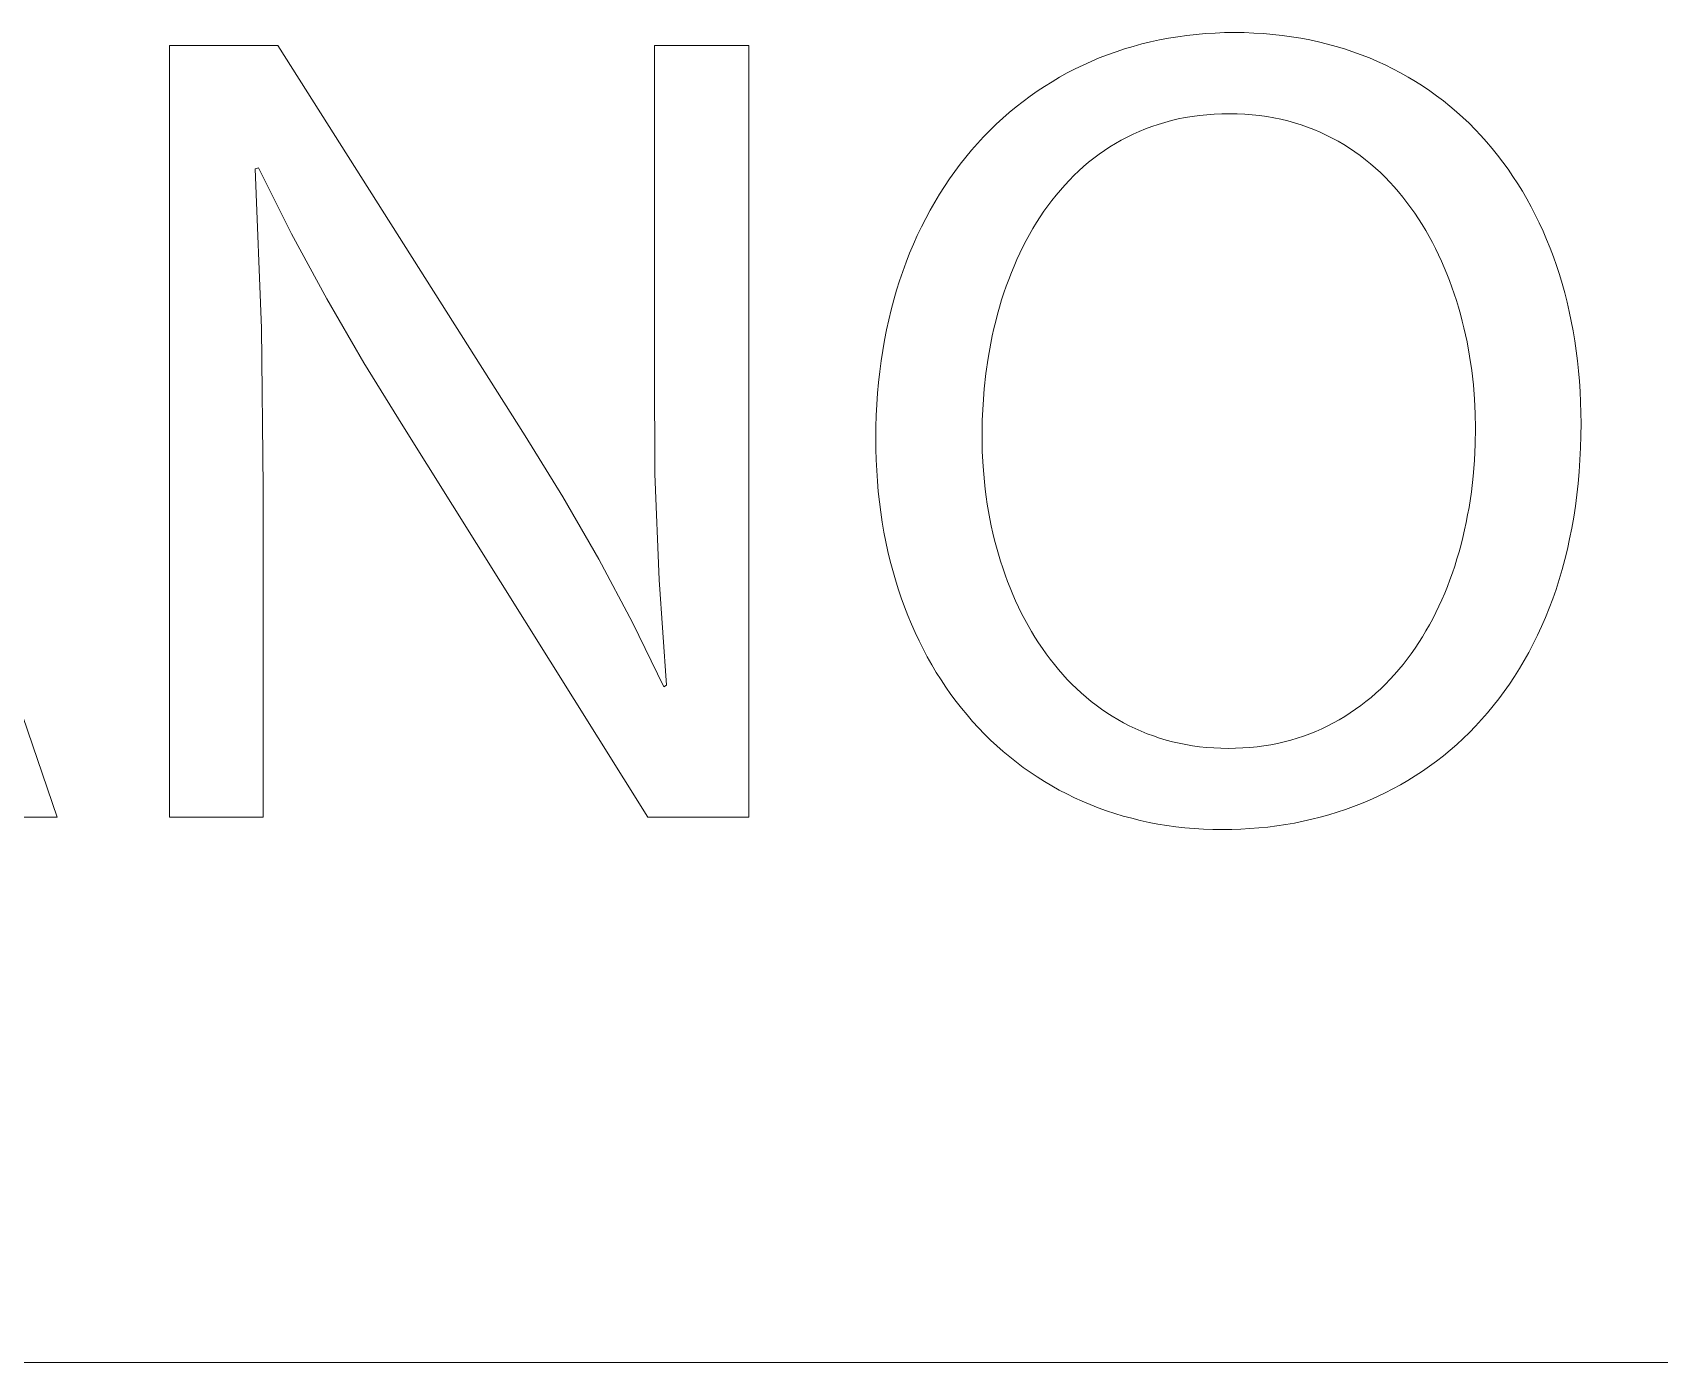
# Model space of a CAD drawing. Header units: millimetres. Extents: x -1480 to 5249, y -840 to 3860.
# Drawn here: x 3720.4 to 3816, y -840.3 to -762.1 of the extents above; entities that cross this region are included whole.
import ezdxf

# ---------------------------------------------------------------- set-up
doc = ezdxf.new("R2010")
doc.units = ezdxf.units.MM
doc.header["$MEASUREMENT"] = 0
doc.layers.add('Domyślny', color=7, linetype='Continuous', true_color=0x000000)

msp = doc.modelspace()

# ---------------------------------------------------------------- linework, layer by layer
at = {"layer": 'Domyślny', "color": 18, "lineweight": 15, "true_color": 0x000000}
for p, q in [((3786.65, -762.566), (3787.18, -762.465)), ((3787.18, -762.465), (3787.716, -762.377)), ((3787.716, -762.377), (3788.258, -762.303)), ((3788.258, -762.303), (3788.804, -762.242)), ((3788.804, -762.242), (3789.356, -762.194)), ((3789.356, -762.194), (3789.913, -762.16)), ((3789.913, -762.16), (3790.475, -762.139)), ((3790.475, -762.139), (3791.042, -762.132)), ((3791.042, -762.132), (3791.62, -762.139)), ((3791.62, -762.139), (3792.191, -762.16)), ((3792.191, -762.16), (3792.755, -762.194)), ((3792.755, -762.194), (3793.313, -762.242)), ((3793.313, -762.242), (3793.864, -762.303)), ((3793.864, -762.303), (3794.408, -762.378)), ((3794.408, -762.378), (3794.946, -762.466)), ((3794.946, -762.466), (3795.476, -762.567)), ((3706.314, -762.876), (3721.819, -808.269)), ((3728.421, -808.265), (3728.421, -762.894)), ((3728.421, -762.894), (3734.807, -762.894)), ((3734.807, -762.894), (3749.348, -785.859)), ((3756.944, -781.871), (3756.944, -762.894)), ((3756.944, -762.894), (3762.5, -762.894)), ((3762.5, -762.894), (3762.5, -808.265)), ((3783.106, -763.629), (3783.593, -763.44)), ((3783.593, -763.44), (3784.087, -763.262)), ((3784.087, -763.262), (3784.587, -763.098)), ((3784.587, -763.098), (3785.094, -762.945)), ((3785.094, -762.945), (3785.607, -762.806)), ((3785.607, -762.806), (3786.125, -762.679)), ((3786.125, -762.679), (3786.65, -762.566)), ((3795.476, -762.567), (3795.999, -762.68)), ((3795.999, -762.68), (3796.515, -762.807)), ((3796.515, -762.807), (3797.024, -762.946)), ((3797.024, -762.946), (3797.525, -763.098)), ((3797.525, -763.098), (3798.019, -763.262)), ((3798.019, -763.262), (3798.505, -763.438)), ((3798.505, -763.438), (3798.984, -763.627)), ((3781.224, -764.51), (3781.684, -764.272)), ((3781.684, -764.272), (3782.151, -764.046)), ((3782.151, -764.046), (3782.625, -763.831)), ((3782.625, -763.831), (3783.106, -763.629)), ((3798.984, -763.627), (3799.455, -763.827)), ((3799.455, -763.827), (3799.919, -764.04)), ((3799.919, -764.04), (3800.374, -764.264)), ((3800.374, -764.264), (3800.822, -764.5)), ((3779.457, -765.581), (3779.888, -765.296)), ((3779.888, -765.296), (3780.326, -765.022)), ((3780.326, -765.022), (3780.771, -764.76)), ((3780.771, -764.76), (3781.224, -764.51)), ((3800.822, -764.5), (3801.261, -764.747)), ((3801.261, -764.747), (3801.693, -765.006)), ((3801.693, -765.006), (3802.116, -765.276)), ((3802.116, -765.276), (3802.532, -765.557)), ((3778.213, -766.505), (3778.62, -766.186)), ((3778.62, -766.186), (3779.035, -765.878)), ((3779.035, -765.878), (3779.457, -765.581)), ((3802.532, -765.557), (3802.938, -765.849)), ((3802.938, -765.849), (3803.337, -766.152)), ((3803.337, -766.152), (3803.727, -766.466)), ((3777.042, -767.53), (3777.424, -767.177)), ((3777.424, -767.177), (3777.814, -766.835)), ((3777.814, -766.835), (3778.213, -766.505)), ((3787.748, -767.216), (3787.347, -767.31)), ((3788.156, -767.135), (3787.748, -767.216)), ((3788.571, -767.065), (3788.156, -767.135)), ((3788.993, -767.008), (3788.571, -767.065)), ((3789.422, -766.963), (3788.993, -767.008)), ((3789.858, -766.93), (3789.422, -766.963)), ((3790.301, -766.911), (3789.858, -766.93)), ((3790.751, -766.904), (3790.301, -766.911)), ((3791.206, -766.911), (3790.751, -766.904)), ((3791.654, -766.932), (3791.206, -766.911)), ((3792.094, -766.966), (3791.654, -766.932)), ((3792.527, -767.013), (3792.094, -766.966)), ((3792.953, -767.073), (3792.527, -767.013)), ((3793.37, -767.146), (3792.953, -767.073)), ((3793.781, -767.231), (3793.37, -767.146)), ((3794.184, -767.328), (3793.781, -767.231)), ((3803.727, -766.466), (3804.108, -766.791)), ((3804.108, -766.791), (3804.481, -767.126)), ((3804.481, -767.126), (3804.845, -767.471)), ((3776.303, -768.267), (3776.668, -767.893)), ((3776.668, -767.893), (3777.042, -767.53)), ((3785.091, -768.11), (3784.74, -768.282)), ((3785.449, -767.949), (3785.091, -768.11)), ((3785.815, -767.799), (3785.449, -767.949)), ((3786.187, -767.66), (3785.815, -767.799)), ((3786.567, -767.532), (3786.187, -767.66)), ((3786.954, -767.415), (3786.567, -767.532)), ((3787.347, -767.31), (3786.954, -767.415)), ((3794.58, -767.438), (3794.184, -767.328)), ((3794.968, -767.559), (3794.58, -767.438)), ((3795.349, -767.692), (3794.968, -767.559)), ((3795.723, -767.836), (3795.349, -767.692)), ((3796.089, -767.992), (3795.723, -767.836)), ((3796.448, -768.158), (3796.089, -767.992)), ((3796.799, -768.335), (3796.448, -768.158)), ((3804.845, -767.471), (3805.2, -767.827)), ((3805.2, -767.827), (3805.546, -768.192)), ((3805.546, -768.192), (3805.883, -768.568)), ((3775.261, -769.453), (3775.599, -769.047)), ((3775.599, -769.047), (3775.947, -768.652)), ((3775.947, -768.652), (3776.303, -768.267)), ((3783.405, -769.071), (3783.09, -769.293)), ((3783.728, -768.859), (3783.405, -769.071)), ((3784.058, -768.656), (3783.728, -768.859)), ((3784.396, -768.464), (3784.058, -768.656)), ((3784.74, -768.282), (3784.396, -768.464)), ((3797.143, -768.523), (3796.799, -768.335)), ((3797.48, -768.721), (3797.143, -768.523)), ((3797.81, -768.928), (3797.48, -768.721)), ((3798.132, -769.146), (3797.81, -768.928)), ((3798.447, -769.373), (3798.132, -769.146)), ((3805.883, -768.568), (3806.211, -768.954)), ((3806.211, -768.954), (3806.53, -769.349)), ((3733.664, -770.086), (3733.463, -770.153)), ((3735.61, -773.975), (3733.664, -770.086)), ((3774.612, -770.296), (3774.932, -769.87)), ((3774.932, -769.87), (3775.261, -769.453)), ((3782.184, -770.014), (3781.897, -770.273)), ((3782.479, -769.764), (3782.184, -770.014)), ((3782.781, -769.524), (3782.479, -769.764)), ((3783.09, -769.293), (3782.781, -769.524)), ((3798.754, -769.609), (3798.447, -769.373)), ((3799.055, -769.855), (3798.754, -769.609)), ((3799.348, -770.109), (3799.055, -769.855)), ((3799.633, -770.372), (3799.348, -770.109)), ((3806.53, -769.349), (3806.84, -769.754)), ((3806.84, -769.754), (3807.14, -770.169)), ((3733.463, -770.153), (3733.842, -779.515)), ((3774.001, -771.18), (3774.301, -770.733)), ((3774.301, -770.733), (3774.612, -770.296)), ((3781.343, -770.817), (3781.076, -771.101)), ((3781.616, -770.54), (3781.343, -770.817)), ((3781.897, -770.273), (3781.616, -770.54)), ((3799.912, -770.644), (3799.633, -770.372)), ((3800.183, -770.923), (3799.912, -770.644)), ((3800.447, -771.211), (3800.183, -770.923)), ((3807.14, -770.169), (3807.431, -770.592)), ((3807.431, -770.592), (3807.713, -771.026)), ((3807.713, -771.026), (3807.985, -771.468)), ((3773.428, -772.103), (3773.709, -771.636)), ((3773.709, -771.636), (3774.001, -771.18)), ((3780.32, -772.003), (3780.082, -772.319)), ((3780.565, -771.694), (3780.32, -772.003)), ((3780.817, -771.394), (3780.565, -771.694)), ((3781.076, -771.101), (3780.817, -771.394)), ((3800.704, -771.506), (3800.447, -771.211)), ((3800.954, -771.809), (3800.704, -771.506)), ((3801.196, -772.119), (3800.954, -771.809)), ((3807.985, -771.468), (3808.247, -771.919)), ((3808.247, -771.919), (3808.5, -772.379)), ((3772.895, -773.065), (3773.156, -772.579)), ((3773.156, -772.579), (3773.428, -772.103)), ((3779.627, -772.974), (3779.41, -773.312)), ((3779.851, -772.643), (3779.627, -772.974)), ((3780.082, -772.319), (3779.851, -772.643)), ((3801.432, -772.437), (3801.196, -772.119)), ((3801.66, -772.761), (3801.432, -772.437)), ((3801.881, -773.091), (3801.66, -772.761)), ((3808.5, -772.379), (3808.742, -772.848)), ((3808.742, -772.848), (3808.975, -773.326)), ((3772.403, -774.066), (3772.644, -773.561)), ((3772.644, -773.561), (3772.895, -773.065)), ((3779.201, -773.657), (3778.998, -774.009)), ((3779.41, -773.312), (3779.201, -773.657)), ((3802.094, -773.428), (3801.881, -773.091)), ((3802.301, -773.772), (3802.094, -773.428)), ((3802.5, -774.121), (3802.301, -773.772)), ((3808.975, -773.326), (3809.198, -773.812)), ((3809.198, -773.812), (3809.411, -774.306)), ((3737.676, -777.802), (3735.61, -773.975)), ((3771.953, -775.104), (3772.172, -774.58)), ((3772.172, -774.58), (3772.403, -774.066)), ((3778.614, -774.732), (3778.433, -775.103)), ((3778.803, -774.368), (3778.614, -774.732)), ((3778.998, -774.009), (3778.803, -774.368)), ((3802.693, -774.476), (3802.5, -774.121)), ((3802.878, -774.836), (3802.693, -774.476)), ((3803.056, -775.202), (3802.878, -774.836)), ((3809.411, -774.306), (3809.613, -774.808)), ((3809.613, -774.808), (3809.806, -775.319)), ((3771.545, -776.178), (3771.744, -775.636)), ((3771.744, -775.636), (3771.953, -775.104)), ((3778.092, -775.863), (3777.932, -776.252)), ((3778.259, -775.48), (3778.092, -775.863)), ((3778.433, -775.103), (3778.259, -775.48)), ((3803.227, -775.572), (3803.056, -775.202)), ((3803.391, -775.948), (3803.227, -775.572)), ((3809.806, -775.319), (3809.988, -775.838)), ((3809.988, -775.838), (3810.16, -776.364)), ((3771.182, -777.288), (3771.358, -776.729)), ((3771.358, -776.729), (3771.545, -776.178)), ((3777.779, -776.646), (3777.633, -777.045)), ((3777.932, -776.252), (3777.779, -776.646)), ((3803.548, -776.328), (3803.391, -775.948)), ((3803.697, -776.712), (3803.548, -776.328)), ((3803.84, -777.101), (3803.697, -776.712)), ((3810.16, -776.364), (3810.321, -776.899)), ((3771.017, -777.857), (3771.182, -777.288)), ((3777.494, -777.449), (3777.363, -777.859)), ((3777.633, -777.045), (3777.494, -777.449)), ((3803.976, -777.493), (3803.84, -777.101)), ((3804.104, -777.889), (3803.976, -777.493)), ((3810.321, -776.899), (3810.471, -777.441)), ((3810.471, -777.441), (3810.611, -777.99)), ((3739.858, -781.563), (3737.676, -777.802)), ((3770.722, -779.019), (3770.864, -778.434)), ((3770.864, -778.434), (3771.017, -777.857)), ((3777.121, -778.691), (3777.011, -779.114)), ((3777.238, -778.273), (3777.121, -778.691)), ((3777.363, -777.859), (3777.238, -778.273)), ((3804.226, -778.289), (3804.104, -777.889)), ((3804.34, -778.691), (3804.226, -778.289)), ((3804.448, -779.097), (3804.34, -778.691)), ((3810.611, -777.99), (3810.741, -778.547)), ((3810.741, -778.547), (3810.859, -779.111)), ((3733.842, -779.515), (3733.933, -788.884)), ((3770.473, -780.215), (3770.592, -779.613)), ((3770.592, -779.613), (3770.722, -779.019)), ((3776.907, -779.542), (3776.811, -779.973)), ((3777.011, -779.114), (3776.907, -779.542)), ((3804.548, -779.506), (3804.448, -779.097)), ((3804.728, -780.33), (3804.548, -779.506)), ((3810.859, -779.111), (3810.967, -779.682)), ((3810.967, -779.682), (3811.063, -780.26)), ((3770.367, -780.826), (3770.473, -780.215)), ((3776.722, -780.408), (3776.566, -781.288)), ((3776.811, -779.973), (3776.722, -780.408)), ((3804.88, -781.163), (3804.728, -780.33)), ((3811.063, -780.26), (3811.149, -780.845)), ((3742.156, -785.254), (3739.858, -781.563)), ((3770.19, -782.071), (3770.272, -781.444)), ((3770.272, -781.444), (3770.367, -780.826)), ((3776.566, -781.288), (3776.438, -782.182)), ((3805.005, -782.002), (3804.88, -781.163)), ((3811.149, -780.845), (3811.223, -781.436)), ((3811.223, -781.436), (3811.287, -782.034)), ((3756.975, -788.092), (3756.944, -781.871)), ((3770.12, -782.706), (3770.19, -782.071)), ((3776.438, -782.182), (3776.338, -783.088)), ((3805.101, -782.846), (3805.005, -782.002)), ((3811.287, -782.034), (3811.338, -782.639)), ((3770.017, -783.998), (3770.062, -783.348)), ((3770.062, -783.348), (3770.12, -782.706)), ((3776.338, -783.088), (3776.267, -784.003)), ((3805.17, -783.693), (3805.101, -782.846)), ((3811.338, -782.639), (3811.379, -783.25)), ((3811.379, -783.25), (3811.408, -783.867)), ((3769.985, -784.656), (3770.017, -783.998)), ((3776.267, -784.003), (3776.224, -784.928)), ((3805.211, -784.541), (3805.17, -783.693)), ((3811.408, -783.867), (3811.425, -784.491)), ((3811.425, -784.491), (3811.431, -785.12)), ((3756.563, -808.265), (3742.156, -785.254)), ((3769.959, -785.994), (3769.965, -785.321)), ((3769.965, -785.321), (3769.985, -784.656)), ((3776.224, -784.928), (3776.21, -785.859)), ((3805.21, -786.348), (3805.225, -785.389)), ((3805.225, -785.389), (3805.211, -784.541)), ((3811.431, -785.12), (3811.424, -785.847)), ((3749.348, -785.859), (3751.567, -789.443)), ((3769.965, -786.634), (3769.959, -785.994)), ((3776.21, -785.859), (3776.225, -786.764)), ((3805.164, -787.295), (3805.21, -786.348)), ((3811.424, -785.847), (3811.404, -786.562)), ((3769.983, -787.268), (3769.965, -786.634)), ((3770.014, -787.895), (3769.983, -787.268)), ((3776.225, -786.764), (3776.271, -787.661)), ((3805.088, -788.23), (3805.164, -787.295)), ((3811.369, -787.268), (3811.322, -787.962)), ((3811.404, -786.562), (3811.369, -787.268)), ((3757.214, -794.308), (3756.975, -788.092)), ((3770.056, -788.516), (3770.014, -787.895)), ((3776.271, -787.661), (3776.347, -788.549)), ((3804.982, -789.151), (3805.088, -788.23)), ((3811.322, -787.962), (3811.261, -788.645)), ((3733.933, -788.884), (3733.933, -808.265)), ((3770.11, -789.129), (3770.056, -788.516)), ((3770.176, -789.735), (3770.11, -789.129)), ((3776.347, -788.549), (3776.396, -788.99)), ((3776.396, -788.99), (3776.453, -789.428)), ((3804.845, -790.057), (3804.982, -789.151)), ((3811.261, -788.645), (3811.187, -789.318)), ((3751.567, -789.443), (3753.668, -793.097)), ((3770.254, -790.334), (3770.176, -789.735)), ((3776.453, -789.428), (3776.518, -789.863)), ((3776.518, -789.863), (3776.589, -790.295)), ((3804.766, -790.504), (3804.845, -790.057)), ((3811.1, -789.979), (3811, -790.63)), ((3811.187, -789.318), (3811.1, -789.979)), ((3770.343, -790.926), (3770.254, -790.334)), ((3770.444, -791.51), (3770.343, -790.926)), ((3776.589, -790.295), (3776.668, -790.724)), ((3776.668, -790.724), (3776.755, -791.149)), ((3776.755, -791.149), (3776.848, -791.571)), ((3804.586, -791.385), (3804.68, -790.947)), ((3804.68, -790.947), (3804.766, -790.504)), ((3811, -790.63), (3810.888, -791.27)), ((3770.556, -792.087), (3770.444, -791.51)), ((3770.679, -792.656), (3770.556, -792.087)), ((3776.848, -791.571), (3776.949, -791.989)), ((3776.949, -791.989), (3777.058, -792.403)), ((3804.376, -792.248), (3804.485, -791.819)), ((3804.485, -791.819), (3804.586, -791.385)), ((3810.764, -791.899), (3810.627, -792.516)), ((3810.888, -791.27), (3810.764, -791.899)), ((3753.668, -793.097), (3755.647, -796.818)), ((3770.813, -793.217), (3770.679, -792.656)), ((3777.058, -792.403), (3777.173, -792.813)), ((3777.173, -792.813), (3777.296, -793.219)), ((3804.007, -793.505), (3804.137, -793.091)), ((3804.137, -793.091), (3804.26, -792.672)), ((3804.26, -792.672), (3804.376, -792.248)), ((3810.627, -792.516), (3810.478, -793.123)), ((3770.958, -793.771), (3770.813, -793.217)), ((3771.115, -794.317), (3770.958, -793.771)), ((3777.296, -793.219), (3777.426, -793.621)), ((3777.426, -793.621), (3777.563, -794.018)), ((3777.563, -794.018), (3777.708, -794.41)), ((3803.725, -794.316), (3803.87, -793.913)), ((3803.87, -793.913), (3804.007, -793.505)), ((3810.318, -793.719), (3810.145, -794.304)), ((3810.478, -793.123), (3810.318, -793.719)), ((3757.661, -800.513), (3757.214, -794.308)), ((3771.281, -794.854), (3771.115, -794.317)), ((3771.459, -795.383), (3771.281, -794.854)), ((3777.708, -794.41), (3777.859, -794.797)), ((3777.859, -794.797), (3778.018, -795.178)), ((3803.415, -795.105), (3803.573, -794.714)), ((3803.573, -794.714), (3803.725, -794.316)), ((3809.961, -794.878), (3809.766, -795.44)), ((3810.145, -794.304), (3809.961, -794.878)), ((3771.647, -795.904), (3771.459, -795.383)), ((3771.846, -796.417), (3771.647, -795.904)), ((3778.018, -795.178), (3778.183, -795.555)), ((3778.183, -795.555), (3778.356, -795.926)), ((3778.356, -795.926), (3778.535, -796.291)), ((3802.896, -796.243), (3803.076, -795.87)), ((3803.076, -795.87), (3803.249, -795.491)), ((3803.249, -795.491), (3803.415, -795.105)), ((3809.766, -795.44), (3809.559, -795.992)), ((3755.647, -796.818), (3757.504, -800.602)), ((3772.054, -796.921), (3771.846, -796.417)), ((3772.273, -797.417), (3772.054, -796.921)), ((3778.535, -796.291), (3778.722, -796.651)), ((3778.722, -796.651), (3778.915, -797.004)), ((3802.515, -796.97), (3802.709, -796.61)), ((3802.709, -796.61), (3802.896, -796.243)), ((3809.342, -796.532), (3809.113, -797.061)), ((3809.559, -795.992), (3809.342, -796.532)), ((3772.503, -797.903), (3772.273, -797.417)), ((3778.915, -797.004), (3779.115, -797.352)), ((3779.115, -797.352), (3779.323, -797.693)), ((3779.323, -797.693), (3779.537, -798.027)), ((3801.891, -798.01), (3802.106, -797.67)), ((3802.106, -797.67), (3802.314, -797.324)), ((3802.314, -797.324), (3802.515, -796.97)), ((3808.874, -797.579), (3808.625, -798.086)), ((3809.113, -797.061), (3808.874, -797.579)), ((3772.742, -798.381), (3772.503, -797.903)), ((3772.991, -798.85), (3772.742, -798.381)), ((3779.537, -798.027), (3779.758, -798.355)), ((3779.758, -798.355), (3779.985, -798.675)), ((3779.985, -798.675), (3780.22, -798.989)), ((3801.206, -798.984), (3801.441, -798.667)), ((3801.441, -798.667), (3801.67, -798.342)), ((3801.67, -798.342), (3801.891, -798.01)), ((3808.365, -798.582), (3808.095, -799.067)), ((3808.625, -798.086), (3808.365, -798.582)), ((3773.249, -799.31), (3772.991, -798.85)), ((3773.518, -799.761), (3773.249, -799.31)), ((3773.796, -800.202), (3773.518, -799.761)), ((3780.22, -798.989), (3780.461, -799.295)), ((3780.461, -799.295), (3780.709, -799.594)), ((3780.709, -799.594), (3780.963, -799.885)), ((3800.46, -799.889), (3800.715, -799.596)), ((3800.715, -799.596), (3800.964, -799.294)), ((3800.964, -799.294), (3801.206, -798.984)), ((3807.815, -799.54), (3807.525, -800.002)), ((3808.095, -799.067), (3807.815, -799.54)), ((3757.504, -800.602), (3757.661, -800.513)), ((3774.083, -800.634), (3773.796, -800.202)), ((3774.38, -801.057), (3774.083, -800.634)), ((3780.963, -799.885), (3781.224, -800.169)), ((3781.224, -800.169), (3781.492, -800.444)), ((3781.492, -800.444), (3781.767, -800.712)), ((3781.767, -800.712), (3782.048, -800.971)), ((3799.371, -800.981), (3799.653, -800.721)), ((3799.653, -800.721), (3799.929, -800.452)), ((3799.929, -800.452), (3800.197, -800.175)), ((3800.197, -800.175), (3800.46, -799.889)), ((3807.225, -800.453), (3806.916, -800.892)), ((3807.525, -800.002), (3807.225, -800.453)), ((3774.686, -801.47), (3774.38, -801.057)), ((3775.001, -801.873), (3774.686, -801.47)), ((3782.048, -800.971), (3782.335, -801.221)), ((3782.335, -801.221), (3782.629, -801.463)), ((3782.629, -801.463), (3782.93, -801.696)), ((3782.93, -801.696), (3783.236, -801.92)), ((3798.177, -801.933), (3798.485, -801.709)), ((3798.485, -801.709), (3798.787, -801.475)), ((3798.787, -801.475), (3799.082, -801.233)), ((3799.082, -801.233), (3799.371, -800.981)), ((3806.597, -801.32), (3806.27, -801.737)), ((3806.916, -800.892), (3806.597, -801.32)), ((3775.325, -802.266), (3775.001, -801.873)), ((3775.658, -802.649), (3775.325, -802.266)), ((3776, -803.023), (3775.658, -802.649)), ((3783.236, -801.92), (3783.55, -802.135)), ((3783.55, -802.135), (3783.869, -802.34)), ((3783.869, -802.34), (3784.196, -802.536)), ((3784.196, -802.536), (3784.528, -802.722)), ((3796.879, -802.734), (3797.213, -802.548)), ((3797.213, -802.548), (3797.54, -802.353)), ((3797.54, -802.353), (3797.862, -802.148)), ((3797.862, -802.148), (3798.177, -801.933)), ((3805.587, -802.536), (3805.233, -802.918)), ((3805.933, -802.142), (3805.587, -802.536)), ((3806.27, -801.737), (3805.933, -802.142)), ((3776.35, -803.386), (3776, -803.023)), ((3776.709, -803.739), (3776.35, -803.386)), ((3784.528, -802.722), (3784.867, -802.898)), ((3784.867, -802.898), (3785.212, -803.065)), ((3785.212, -803.065), (3785.563, -803.22)), ((3785.563, -803.22), (3785.92, -803.366)), ((3785.92, -803.366), (3786.284, -803.501)), ((3786.284, -803.501), (3786.654, -803.624)), ((3786.654, -803.624), (3787.03, -803.738)), ((3794.741, -803.631), (3795.113, -803.508)), ((3795.113, -803.508), (3795.479, -803.374)), ((3795.479, -803.374), (3795.838, -803.23)), ((3795.838, -803.23), (3796.191, -803.075)), ((3796.191, -803.075), (3796.538, -802.909)), ((3796.538, -802.909), (3796.879, -802.734)), ((3804.871, -803.289), (3804.5, -803.649)), ((3805.233, -802.918), (3804.871, -803.289)), ((3777.077, -804.081), (3776.709, -803.739)), ((3777.453, -804.413), (3777.077, -804.081)), ((3777.837, -804.735), (3777.453, -804.413)), ((3787.03, -803.738), (3787.412, -803.839)), ((3787.412, -803.839), (3787.8, -803.93)), ((3787.8, -803.93), (3788.194, -804.009)), ((3788.194, -804.009), (3788.594, -804.076)), ((3788.594, -804.076), (3789, -804.132)), ((3789, -804.132), (3789.412, -804.175)), ((3789.412, -804.175), (3789.83, -804.207)), ((3789.83, -804.207), (3790.254, -804.225)), ((3790.254, -804.225), (3790.684, -804.232)), ((3790.684, -804.232), (3791.117, -804.226)), ((3791.117, -804.226), (3791.544, -804.207)), ((3791.544, -804.207), (3791.965, -804.176)), ((3791.965, -804.176), (3792.379, -804.133)), ((3792.379, -804.133), (3792.788, -804.078)), ((3792.788, -804.078), (3793.191, -804.012)), ((3793.191, -804.012), (3793.588, -803.934)), ((3793.588, -803.934), (3793.978, -803.844)), ((3793.978, -803.844), (3794.363, -803.743)), ((3794.363, -803.743), (3794.741, -803.631)), ((3803.734, -804.334), (3803.339, -804.659)), ((3804.121, -803.997), (3803.734, -804.334)), ((3804.5, -803.649), (3804.121, -803.997)), ((3778.229, -805.045), (3777.837, -804.735)), ((3778.629, -805.345), (3778.229, -805.045)), ((3779.037, -805.634), (3778.629, -805.345)), ((3802.526, -805.274), (3802.109, -805.565)), ((3802.936, -804.972), (3802.526, -805.274)), ((3803.339, -804.659), (3802.936, -804.972)), ((3779.453, -805.912), (3779.037, -805.634)), ((3779.876, -806.178), (3779.453, -805.912)), ((3780.307, -806.434), (3779.876, -806.178)), ((3780.746, -806.678), (3780.307, -806.434)), ((3800.815, -806.366), (3800.371, -806.61)), ((3801.253, -806.111), (3800.815, -806.366)), ((3801.685, -805.844), (3801.253, -806.111)), ((3802.109, -805.565), (3801.685, -805.844)), ((3781.192, -806.91), (3780.746, -806.678)), ((3781.645, -807.131), (3781.192, -806.91)), ((3782.105, -807.34), (3781.645, -807.131)), ((3782.572, -807.538), (3782.105, -807.34)), ((3798.998, -807.271), (3798.529, -807.468)), ((3799.462, -807.063), (3798.998, -807.271)), ((3799.919, -806.842), (3799.462, -807.063)), ((3800.371, -806.61), (3799.919, -806.842)), ((3721.819, -808.269), (3715.568, -808.269)), ((3733.933, -808.265), (3728.421, -808.265)), ((3762.5, -808.265), (3756.563, -808.265)), ((3783.046, -807.723), (3782.572, -807.538)), ((3783.527, -807.896), (3783.046, -807.723)), ((3784.015, -808.058), (3783.527, -807.896)), ((3784.509, -808.207), (3784.015, -808.058)), ((3785.01, -808.343), (3784.509, -808.207)), ((3785.517, -808.467), (3785.01, -808.343)), ((3795.597, -808.402), (3795.09, -808.516)), ((3796.098, -808.276), (3795.597, -808.402)), ((3796.595, -808.138), (3796.098, -808.276)), ((3797.086, -807.989), (3796.595, -808.138)), ((3797.573, -807.827), (3797.086, -807.989)), ((3798.054, -807.654), (3797.573, -807.827)), ((3798.529, -807.468), (3798.054, -807.654)), ((3786.03, -808.579), (3785.517, -808.467)), ((3786.55, -808.678), (3786.03, -808.579)), ((3787.075, -808.764), (3786.55, -808.678)), ((3787.606, -808.837), (3787.075, -808.764)), ((3788.143, -808.897), (3787.606, -808.837)), ((3788.686, -808.944), (3788.143, -808.897)), ((3789.235, -808.977), (3788.686, -808.944)), ((3789.789, -808.997), (3789.235, -808.977)), ((3790.348, -809.004), (3789.789, -808.997)), ((3790.889, -808.998), (3790.348, -809.004)), ((3791.427, -808.98), (3790.889, -808.998)), ((3791.962, -808.95), (3791.427, -808.98)), ((3792.493, -808.908), (3791.962, -808.95)), ((3793.021, -808.853), (3792.493, -808.908)), ((3793.545, -808.787), (3793.021, -808.853)), ((3794.064, -808.709), (3793.545, -808.787)), ((3794.579, -808.618), (3794.064, -808.709)), ((3795.09, -808.516), (3794.579, -808.618)), ((5242.516, -840.343), (-1479.508, -840.343)), ((5242.516, -840.343), (2706.18, -840.343))]:
    msp.add_line(p, q, dxfattribs=at)

doc.saveas('drawing.dxf')
